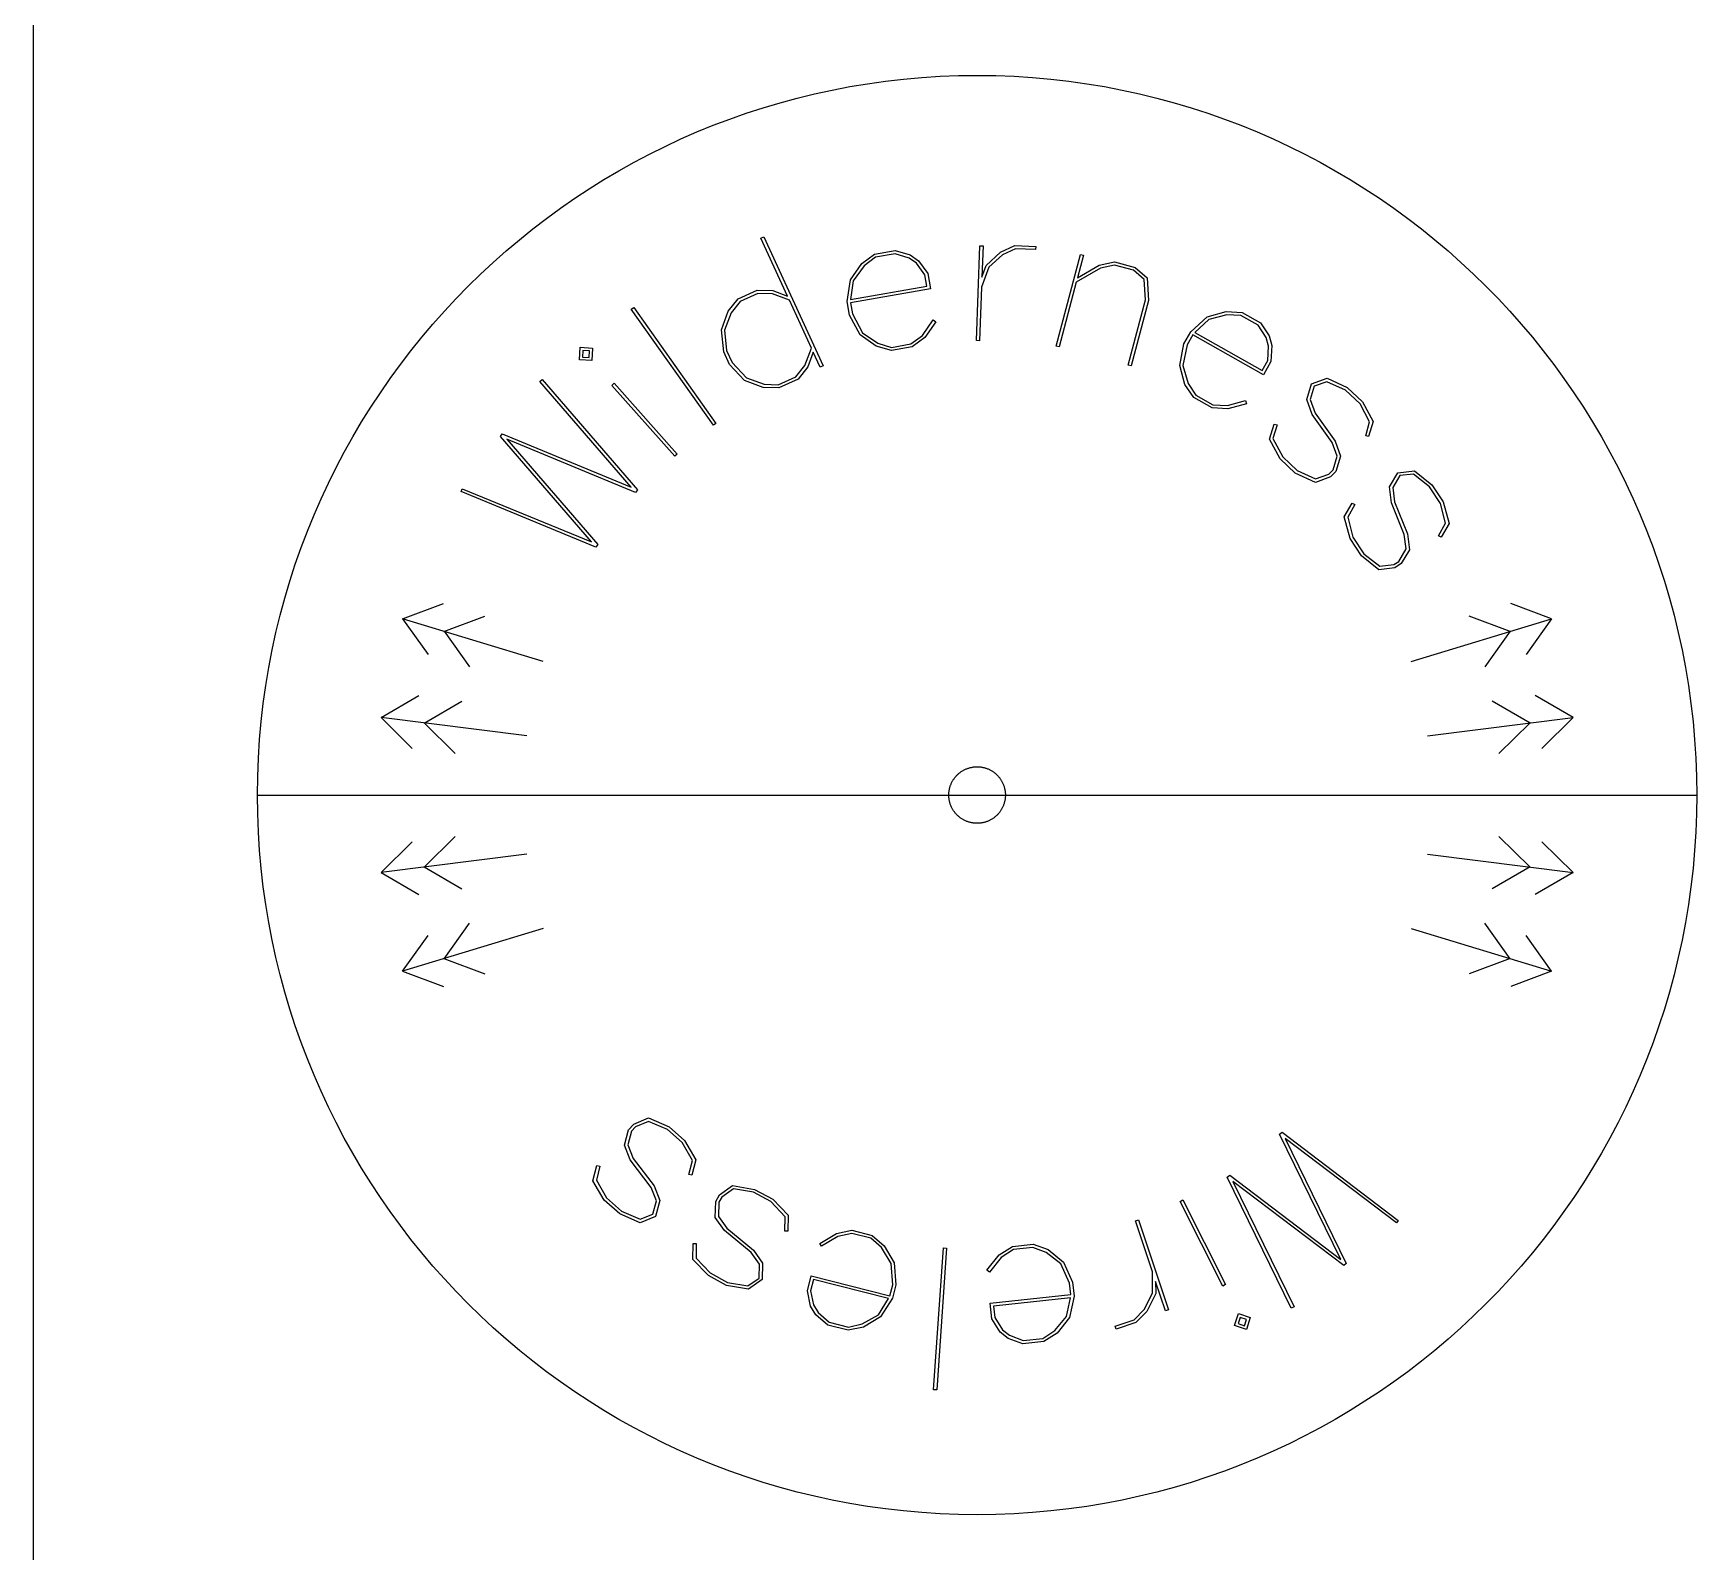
# Model space of a CAD drawing. Extents: x -395 to 418, y -217 to 240.
# Drawn here: x -395.2 to -298.1, y 53.5 to 142.1 of the extents above; entities that cross this region are included whole.
import ezdxf

# ---------------------------------------------------------------- set-up
doc = ezdxf.new("R2010")
doc.units = 0
doc.layers.add('DEFAULT', color=7, linetype='CONTINUOUS')

# ---------------------------------------------------------------- blocks, each defined once
blk = doc.blocks.new('BLOCK_13')
at = {"layer": 'DEFAULT', "color": 7}
blk.add_line((-395.211, 239.965), (-395.211, -217.035), dxfattribs=at)

msp = doc.modelspace()

# ---------------------------------------------------------------- linework, layer by layer
at = {"layer": 'DEFAULT', "color": 5}
for p, q in [((-348.591, 138.795), (-347.561, 138.992)), ((-347.561, 138.992), (-346.523, 139.164)), ((-346.523, 139.164), (-345.476, 139.311)), ((-345.476, 139.311), (-344.421, 139.431)), ((-344.421, 139.431), (-343.358, 139.526)), ((-343.358, 139.526), (-342.288, 139.593)), ((-342.288, 139.593), (-341.21, 139.634)), ((-341.21, 139.634), (-340.126, 139.648)), ((-340.126, 139.648), (-339.042, 139.634)), ((-339.042, 139.634), (-337.965, 139.593)), ((-337.965, 139.593), (-336.895, 139.526)), ((-336.895, 139.526), (-335.832, 139.431)), ((-335.832, 139.431), (-334.777, 139.311)), ((-334.777, 139.311), (-333.73, 139.164)), ((-333.73, 139.164), (-332.692, 138.992)), ((-332.692, 138.992), (-331.662, 138.795)), ((-352.616, 137.76), (-351.624, 138.055)), ((-351.624, 138.055), (-350.623, 138.326)), ((-350.623, 138.326), (-349.612, 138.573)), ((-349.612, 138.573), (-348.591, 138.795)), ((-331.662, 138.795), (-330.641, 138.573)), ((-330.641, 138.573), (-329.63, 138.326)), ((-329.63, 138.326), (-328.628, 138.055)), ((-328.628, 138.055), (-327.637, 137.76)), ((-355.527, 136.735), (-354.567, 137.1)), ((-354.567, 137.1), (-353.597, 137.441)), ((-353.597, 137.441), (-352.616, 137.76)), ((-327.637, 137.76), (-326.656, 137.441)), ((-326.656, 137.441), (-325.685, 137.1)), ((-325.685, 137.1), (-324.726, 136.735)), ((-358.335, 135.506), (-357.411, 135.938)), ((-357.411, 135.938), (-356.475, 136.348)), ((-356.475, 136.348), (-355.527, 136.735)), ((-324.726, 136.735), (-323.778, 136.348)), ((-323.778, 136.348), (-322.842, 135.938)), ((-322.842, 135.938), (-321.918, 135.506)), ((-360.146, 134.579), (-359.247, 135.053)), ((-359.247, 135.053), (-358.335, 135.506)), ((-321.918, 135.506), (-321.006, 135.053)), ((-321.006, 135.053), (-320.107, 134.579)), ((-361.905, 133.568), (-361.032, 134.084)), ((-361.032, 134.084), (-360.146, 134.579)), ((-320.107, 134.579), (-319.221, 134.084)), ((-319.221, 134.084), (-318.348, 133.568)), ((-363.609, 132.475), (-362.764, 133.031)), ((-362.764, 133.031), (-361.905, 133.568)), ((-318.348, 133.568), (-317.489, 133.031)), ((-317.489, 133.031), (-316.644, 132.475)), ((-364.44, 131.899), (-363.609, 132.475)), ((-316.644, 132.475), (-315.813, 131.899)), ((-366.057, 130.69), (-365.256, 131.304)), ((-365.256, 131.304), (-364.44, 131.899)), ((-315.813, 131.899), (-314.997, 131.304)), ((-314.997, 131.304), (-314.196, 130.69)), ((-366.842, 130.057), (-366.057, 130.69)), ((-314.196, 130.69), (-313.41, 130.057)), ((-368.366, 128.737), (-367.612, 129.406)), ((-367.612, 129.406), (-366.842, 130.057)), ((-313.41, 130.057), (-312.64, 129.406)), ((-312.64, 129.406), (-311.886, 128.737)), ((-369.104, 128.051), (-368.366, 128.737)), ((-311.886, 128.737), (-311.149, 128.051)), ((-370.529, 126.626), (-369.825, 127.347)), ((-369.825, 127.347), (-369.104, 128.051)), ((-311.149, 128.051), (-310.428, 127.347)), ((-310.428, 127.347), (-309.724, 126.626)), ((-371.216, 125.888), (-370.529, 126.626)), ((-309.724, 126.626), (-309.037, 125.888)), ((-371.885, 125.134), (-371.216, 125.888)), ((-309.037, 125.888), (-308.368, 125.134)), ((-373.168, 123.578), (-372.536, 124.364)), ((-372.536, 124.364), (-371.885, 125.134)), ((-308.368, 125.134), (-307.717, 124.364)), ((-307.717, 124.364), (-307.084, 123.578)), ((-373.782, 122.777), (-373.168, 123.578)), ((-307.084, 123.578), (-306.47, 122.777)), ((-374.378, 121.961), (-373.782, 122.777)), ((-306.47, 122.777), (-305.875, 121.961)), ((-374.953, 121.131), (-374.378, 121.961)), ((-305.875, 121.961), (-305.299, 121.131)), ((-375.51, 120.286), (-374.953, 121.131)), ((-305.299, 121.131), (-304.743, 120.286)), ((-376.562, 118.554), (-376.046, 119.427)), ((-376.046, 119.427), (-375.51, 120.286)), ((-304.743, 120.286), (-304.207, 119.427)), ((-304.207, 119.427), (-303.691, 118.554)), ((-377.057, 117.668), (-376.562, 118.554)), ((-303.691, 118.554), (-303.196, 117.668)), ((-377.532, 116.769), (-377.057, 117.668)), ((-303.196, 117.668), (-302.721, 116.769)), ((-377.985, 115.857), (-377.532, 116.769)), ((-302.721, 116.769), (-302.268, 115.857)), ((-378.416, 114.933), (-377.985, 115.857)), ((-302.268, 115.857), (-301.836, 114.933)), ((-378.826, 113.996), (-378.416, 114.933)), ((-301.836, 114.933), (-301.427, 113.996)), ((-379.213, 113.048), (-378.826, 113.996)), ((-301.427, 113.996), (-301.04, 113.048)), ((-379.578, 112.089), (-379.213, 113.048)), ((-301.04, 113.048), (-300.675, 112.089)), ((-379.92, 111.119), (-379.578, 112.089)), ((-300.675, 112.089), (-300.333, 111.119)), ((-380.238, 110.138), (-379.92, 111.119)), ((-300.333, 111.119), (-300.015, 110.138)), ((-380.533, 109.146), (-380.238, 110.138)), ((-300.015, 110.138), (-299.72, 109.146)), ((-380.804, 108.145), (-380.533, 109.146)), ((-299.72, 109.146), (-299.449, 108.145)), ((-381.051, 107.133), (-380.804, 108.145)), ((-299.449, 108.145), (-299.202, 107.133)), ((-381.273, 106.113), (-381.051, 107.133)), ((-299.202, 107.133), (-298.98, 106.113)), ((-381.47, 105.083), (-381.273, 106.113)), ((-298.98, 106.113), (-298.782, 105.083)), ((-381.642, 104.044), (-381.47, 105.083)), ((-298.782, 105.083), (-298.61, 104.044)), ((-381.789, 102.997), (-381.642, 104.044)), ((-298.61, 104.044), (-298.464, 102.997)), ((-381.909, 101.942), (-381.789, 102.997)), ((-298.464, 102.997), (-298.343, 101.942)), ((-382.004, 100.88), (-381.909, 101.942)), ((-298.343, 101.942), (-298.249, 100.88)), ((-382.072, 99.809), (-382.004, 100.88)), ((-298.249, 100.88), (-298.181, 99.809)), ((-382.113, 98.732), (-382.072, 99.809)), ((-341.049, 99.016), (-341.016, 99.038)), ((-341.016, 99.038), (-340.982, 99.059)), ((-340.982, 99.059), (-340.948, 99.08)), ((-340.948, 99.08), (-340.913, 99.099)), ((-340.913, 99.099), (-340.878, 99.118)), ((-340.878, 99.118), (-340.842, 99.135)), ((-340.842, 99.135), (-340.805, 99.152)), ((-340.805, 99.152), (-340.769, 99.168)), ((-340.769, 99.168), (-340.731, 99.184)), ((-340.731, 99.184), (-340.694, 99.198)), ((-340.694, 99.198), (-340.656, 99.211)), ((-340.656, 99.211), (-340.617, 99.224)), ((-340.617, 99.224), (-340.578, 99.236)), ((-340.578, 99.236), (-340.539, 99.246)), ((-340.539, 99.246), (-340.499, 99.256)), ((-340.499, 99.256), (-340.459, 99.265)), ((-340.459, 99.265), (-340.418, 99.272)), ((-340.418, 99.272), (-340.378, 99.279)), ((-340.378, 99.279), (-340.336, 99.285)), ((-340.336, 99.285), (-340.295, 99.29)), ((-340.295, 99.29), (-340.253, 99.293)), ((-340.253, 99.293), (-340.211, 99.296)), ((-340.211, 99.296), (-340.169, 99.298)), ((-340.169, 99.298), (-340.126, 99.298)), ((-340.126, 99.298), (-340.084, 99.298)), ((-340.084, 99.298), (-340.041, 99.296)), ((-340.041, 99.296), (-339.999, 99.293)), ((-339.999, 99.293), (-339.958, 99.29)), ((-339.958, 99.29), (-339.916, 99.285)), ((-339.916, 99.285), (-339.875, 99.279)), ((-339.875, 99.279), (-339.834, 99.272)), ((-339.834, 99.272), (-339.794, 99.265)), ((-339.794, 99.265), (-339.754, 99.256)), ((-339.754, 99.256), (-339.714, 99.246)), ((-339.714, 99.246), (-339.675, 99.236)), ((-339.675, 99.236), (-339.636, 99.224)), ((-339.636, 99.224), (-339.597, 99.211)), ((-339.597, 99.211), (-339.559, 99.198)), ((-339.559, 99.198), (-339.521, 99.184)), ((-339.521, 99.184), (-339.484, 99.168)), ((-339.484, 99.168), (-339.447, 99.152)), ((-339.447, 99.152), (-339.411, 99.135)), ((-339.411, 99.135), (-339.375, 99.118)), ((-339.375, 99.118), (-339.34, 99.099)), ((-339.34, 99.099), (-339.305, 99.08)), ((-339.305, 99.08), (-339.271, 99.059)), ((-339.271, 99.059), (-339.237, 99.038)), ((-339.237, 99.038), (-339.204, 99.016)), ((-298.181, 99.809), (-298.14, 98.732)), ((-382.126, 97.648), (-382.113, 98.732)), ((-341.734, 98.021), (-341.724, 98.061)), ((-341.724, 98.061), (-341.714, 98.1)), ((-341.714, 98.1), (-341.702, 98.139)), ((-341.702, 98.139), (-341.69, 98.177)), ((-341.69, 98.177), (-341.676, 98.215)), ((-341.676, 98.215), (-341.662, 98.253)), ((-341.662, 98.253), (-341.647, 98.29)), ((-341.647, 98.29), (-341.631, 98.327)), ((-341.631, 98.327), (-341.614, 98.363)), ((-341.614, 98.363), (-341.596, 98.399)), ((-341.596, 98.399), (-341.577, 98.435)), ((-341.577, 98.435), (-341.558, 98.469)), ((-341.558, 98.469), (-341.537, 98.504)), ((-341.537, 98.504), (-341.516, 98.537)), ((-341.516, 98.537), (-341.495, 98.571)), ((-341.495, 98.571), (-341.472, 98.603)), ((-341.472, 98.603), (-341.449, 98.635)), ((-341.449, 98.635), (-341.424, 98.667)), ((-341.424, 98.667), (-341.4, 98.698)), ((-341.4, 98.698), (-341.374, 98.728)), ((-341.374, 98.728), (-341.348, 98.758)), ((-341.348, 98.758), (-341.321, 98.787)), ((-341.321, 98.787), (-341.293, 98.815)), ((-341.293, 98.815), (-341.265, 98.843)), ((-341.265, 98.843), (-341.236, 98.87)), ((-341.236, 98.87), (-341.206, 98.896)), ((-341.206, 98.896), (-341.176, 98.921)), ((-341.176, 98.921), (-341.145, 98.946)), ((-341.145, 98.946), (-341.114, 98.97)), ((-341.114, 98.97), (-341.082, 98.994)), ((-341.082, 98.994), (-341.049, 99.016)), ((-339.204, 99.016), (-339.171, 98.994)), ((-339.171, 98.994), (-339.139, 98.97)), ((-339.139, 98.97), (-339.108, 98.946)), ((-339.108, 98.946), (-339.077, 98.921)), ((-339.077, 98.921), (-339.047, 98.896)), ((-339.047, 98.896), (-339.017, 98.87)), ((-339.017, 98.87), (-338.988, 98.843)), ((-338.988, 98.843), (-338.96, 98.815)), ((-338.96, 98.815), (-338.932, 98.787)), ((-338.932, 98.787), (-338.905, 98.758)), ((-338.905, 98.758), (-338.879, 98.728)), ((-338.879, 98.728), (-338.853, 98.698)), ((-338.853, 98.698), (-338.828, 98.667)), ((-338.828, 98.667), (-338.804, 98.635)), ((-338.804, 98.635), (-338.781, 98.603)), ((-338.781, 98.603), (-338.758, 98.571)), ((-338.758, 98.571), (-338.736, 98.537)), ((-338.736, 98.537), (-338.715, 98.504)), ((-338.715, 98.504), (-338.695, 98.469)), ((-338.695, 98.469), (-338.675, 98.435)), ((-338.675, 98.435), (-338.657, 98.399)), ((-338.657, 98.399), (-338.639, 98.363)), ((-338.639, 98.363), (-338.622, 98.327)), ((-338.622, 98.327), (-338.606, 98.29)), ((-338.606, 98.29), (-338.591, 98.253)), ((-338.591, 98.253), (-338.576, 98.215)), ((-338.576, 98.215), (-338.563, 98.177)), ((-338.563, 98.177), (-338.551, 98.139)), ((-338.551, 98.139), (-338.539, 98.1)), ((-338.539, 98.1), (-338.528, 98.061)), ((-338.528, 98.061), (-338.519, 98.021)), ((-298.14, 98.732), (-298.126, 97.648)), ((-382.126, 97.648), (-298.126, 97.648)), ((-382.113, 96.564), (-382.126, 97.648)), ((-341.776, 97.691), (-341.774, 97.733)), ((-341.776, 97.648), (-341.776, 97.691)), ((-341.776, 97.606), (-341.776, 97.648)), ((-341.774, 97.563), (-341.776, 97.606)), ((-341.774, 97.733), (-341.772, 97.775)), ((-341.772, 97.521), (-341.774, 97.563)), ((-341.772, 97.775), (-341.768, 97.817)), ((-341.768, 97.479), (-341.772, 97.521)), ((-341.768, 97.817), (-341.763, 97.858)), ((-341.763, 97.438), (-341.768, 97.479)), ((-341.763, 97.858), (-341.757, 97.899)), ((-341.757, 97.397), (-341.763, 97.438)), ((-341.757, 97.899), (-341.751, 97.94)), ((-341.751, 97.356), (-341.757, 97.397)), ((-341.751, 97.94), (-341.743, 97.981)), ((-341.743, 97.316), (-341.751, 97.356)), ((-341.743, 97.981), (-341.734, 98.021)), ((-341.734, 97.276), (-341.743, 97.316)), ((-341.724, 97.236), (-341.734, 97.276)), ((-341.714, 97.196), (-341.724, 97.236)), ((-341.702, 97.157), (-341.714, 97.196)), ((-341.69, 97.119), (-341.702, 97.157)), ((-341.676, 97.081), (-341.69, 97.119)), ((-338.563, 97.119), (-338.576, 97.081)), ((-338.551, 97.157), (-338.563, 97.119)), ((-338.539, 97.196), (-338.551, 97.157)), ((-338.528, 97.236), (-338.539, 97.196)), ((-338.519, 97.276), (-338.528, 97.236)), ((-338.519, 98.021), (-338.51, 97.981)), ((-338.51, 97.316), (-338.519, 97.276)), ((-338.51, 97.981), (-338.502, 97.94)), ((-338.502, 97.356), (-338.51, 97.316)), ((-338.502, 97.94), (-338.495, 97.899)), ((-338.495, 97.397), (-338.502, 97.356)), ((-338.495, 97.899), (-338.49, 97.858)), ((-338.49, 97.438), (-338.495, 97.397)), ((-338.49, 97.858), (-338.485, 97.817)), ((-338.485, 97.479), (-338.49, 97.438)), ((-338.485, 97.817), (-338.481, 97.775)), ((-338.481, 97.521), (-338.485, 97.479)), ((-338.481, 97.775), (-338.478, 97.733)), ((-338.478, 97.563), (-338.481, 97.521)), ((-338.478, 97.733), (-338.477, 97.691)), ((-338.477, 97.606), (-338.478, 97.563)), ((-338.477, 97.691), (-338.476, 97.648)), ((-338.476, 97.648), (-338.477, 97.606)), ((-298.126, 97.648), (-298.14, 96.564)), ((-382.072, 95.487), (-382.113, 96.564)), ((-341.662, 97.043), (-341.676, 97.081)), ((-341.647, 97.006), (-341.662, 97.043)), ((-341.631, 96.969), (-341.647, 97.006)), ((-341.614, 96.933), (-341.631, 96.969)), ((-341.596, 96.897), (-341.614, 96.933)), ((-341.577, 96.862), (-341.596, 96.897)), ((-341.558, 96.827), (-341.577, 96.862)), ((-341.537, 96.793), (-341.558, 96.827)), ((-341.516, 96.759), (-341.537, 96.793)), ((-341.495, 96.726), (-341.516, 96.759)), ((-341.472, 96.693), (-341.495, 96.726)), ((-341.449, 96.661), (-341.472, 96.693)), ((-341.424, 96.629), (-341.449, 96.661)), ((-341.4, 96.599), (-341.424, 96.629)), ((-341.374, 96.568), (-341.4, 96.599)), ((-341.348, 96.539), (-341.374, 96.568)), ((-341.321, 96.51), (-341.348, 96.539)), ((-341.293, 96.481), (-341.321, 96.51)), ((-341.265, 96.454), (-341.293, 96.481)), ((-341.236, 96.427), (-341.265, 96.454)), ((-341.206, 96.4), (-341.236, 96.427)), ((-341.176, 96.375), (-341.206, 96.4)), ((-341.145, 96.35), (-341.176, 96.375)), ((-341.114, 96.326), (-341.145, 96.35)), ((-341.082, 96.303), (-341.114, 96.326)), ((-341.049, 96.28), (-341.082, 96.303)), ((-341.016, 96.258), (-341.049, 96.28)), ((-340.982, 96.237), (-341.016, 96.258)), ((-340.948, 96.217), (-340.982, 96.237)), ((-340.913, 96.197), (-340.948, 96.217)), ((-340.878, 96.179), (-340.913, 96.197)), ((-340.842, 96.161), (-340.878, 96.179)), ((-340.805, 96.144), (-340.842, 96.161)), ((-340.769, 96.128), (-340.805, 96.144)), ((-340.731, 96.113), (-340.769, 96.128)), ((-339.484, 96.128), (-339.521, 96.113)), ((-339.447, 96.144), (-339.484, 96.128)), ((-339.411, 96.161), (-339.447, 96.144)), ((-339.375, 96.179), (-339.411, 96.161)), ((-339.34, 96.197), (-339.375, 96.179)), ((-339.305, 96.217), (-339.34, 96.197)), ((-339.271, 96.237), (-339.305, 96.217)), ((-339.237, 96.258), (-339.271, 96.237)), ((-339.204, 96.28), (-339.237, 96.258)), ((-339.171, 96.303), (-339.204, 96.28)), ((-339.139, 96.326), (-339.171, 96.303)), ((-339.108, 96.35), (-339.139, 96.326)), ((-339.077, 96.375), (-339.108, 96.35)), ((-339.047, 96.4), (-339.077, 96.375)), ((-339.017, 96.427), (-339.047, 96.4)), ((-338.988, 96.454), (-339.017, 96.427)), ((-338.96, 96.481), (-338.988, 96.454)), ((-338.932, 96.51), (-338.96, 96.481)), ((-338.905, 96.539), (-338.932, 96.51)), ((-338.879, 96.568), (-338.905, 96.539)), ((-338.853, 96.599), (-338.879, 96.568)), ((-338.828, 96.629), (-338.853, 96.599)), ((-338.804, 96.661), (-338.828, 96.629)), ((-338.781, 96.693), (-338.804, 96.661)), ((-338.758, 96.726), (-338.781, 96.693)), ((-338.736, 96.759), (-338.758, 96.726)), ((-338.715, 96.793), (-338.736, 96.759)), ((-338.695, 96.827), (-338.715, 96.793)), ((-338.675, 96.862), (-338.695, 96.827)), ((-338.657, 96.897), (-338.675, 96.862)), ((-338.639, 96.933), (-338.657, 96.897)), ((-338.622, 96.969), (-338.639, 96.933)), ((-338.606, 97.006), (-338.622, 96.969)), ((-338.591, 97.043), (-338.606, 97.006)), ((-338.576, 97.081), (-338.591, 97.043)), ((-298.14, 96.564), (-298.181, 95.487)), ((-382.004, 94.417), (-382.072, 95.487)), ((-340.694, 96.098), (-340.731, 96.113)), ((-340.656, 96.085), (-340.694, 96.098)), ((-340.617, 96.072), (-340.656, 96.085)), ((-340.578, 96.061), (-340.617, 96.072)), ((-340.539, 96.05), (-340.578, 96.061)), ((-340.499, 96.04), (-340.539, 96.05)), ((-340.459, 96.032), (-340.499, 96.04)), ((-340.418, 96.024), (-340.459, 96.032)), ((-340.378, 96.017), (-340.418, 96.024)), ((-340.336, 96.011), (-340.378, 96.017)), ((-340.295, 96.007), (-340.336, 96.011)), ((-340.253, 96.003), (-340.295, 96.007)), ((-340.211, 96), (-340.253, 96.003)), ((-340.169, 95.999), (-340.211, 96)), ((-340.126, 95.998), (-340.169, 95.999)), ((-340.084, 95.999), (-340.126, 95.998)), ((-340.041, 96), (-340.084, 95.999)), ((-339.999, 96.003), (-340.041, 96)), ((-339.958, 96.007), (-339.999, 96.003)), ((-339.916, 96.011), (-339.958, 96.007)), ((-339.875, 96.017), (-339.916, 96.011)), ((-339.834, 96.024), (-339.875, 96.017)), ((-339.794, 96.032), (-339.834, 96.024)), ((-339.754, 96.04), (-339.794, 96.032)), ((-339.714, 96.05), (-339.754, 96.04)), ((-339.675, 96.061), (-339.714, 96.05)), ((-339.636, 96.072), (-339.675, 96.061)), ((-339.597, 96.085), (-339.636, 96.072)), ((-339.559, 96.098), (-339.597, 96.085)), ((-339.521, 96.113), (-339.559, 96.098)), ((-298.181, 95.487), (-298.249, 94.417)), ((-381.909, 93.354), (-382.004, 94.417)), ((-298.249, 94.417), (-298.343, 93.354)), ((-381.789, 92.299), (-381.909, 93.354)), ((-298.343, 93.354), (-298.464, 92.299)), ((-381.642, 91.252), (-381.789, 92.299)), ((-298.464, 92.299), (-298.61, 91.252)), ((-381.47, 90.213), (-381.642, 91.252)), ((-298.61, 91.252), (-298.782, 90.213)), ((-381.273, 89.184), (-381.47, 90.213)), ((-298.782, 90.213), (-298.98, 89.184)), ((-381.051, 88.163), (-381.273, 89.184)), ((-298.98, 89.184), (-299.202, 88.163)), ((-380.804, 87.152), (-381.051, 88.163)), ((-299.202, 88.163), (-299.449, 87.152)), ((-380.533, 86.15), (-380.804, 87.152)), ((-299.449, 87.152), (-299.72, 86.15)), ((-380.238, 85.159), (-380.533, 86.15)), ((-299.72, 86.15), (-300.015, 85.159)), ((-379.92, 84.178), (-380.238, 85.159)), ((-300.015, 85.159), (-300.333, 84.178)), ((-379.578, 83.207), (-379.92, 84.178)), ((-300.333, 84.178), (-300.675, 83.207)), ((-379.213, 82.248), (-379.578, 83.207)), ((-300.675, 83.207), (-301.04, 82.248)), ((-378.826, 81.3), (-379.213, 82.248)), ((-301.04, 82.248), (-301.427, 81.3)), ((-378.416, 80.364), (-378.826, 81.3)), ((-301.427, 81.3), (-301.836, 80.364)), ((-377.985, 79.439), (-378.416, 80.364)), ((-301.836, 80.364), (-302.268, 79.439)), ((-377.532, 78.528), (-377.985, 79.439)), ((-302.268, 79.439), (-302.721, 78.528)), ((-377.057, 77.628), (-377.532, 78.528)), ((-302.721, 78.528), (-303.196, 77.628)), ((-376.562, 76.742), (-377.057, 77.628)), ((-376.046, 75.87), (-376.562, 76.742)), ((-303.691, 76.742), (-304.207, 75.87)), ((-303.196, 77.628), (-303.691, 76.742)), ((-375.51, 75.011), (-376.046, 75.87)), ((-304.207, 75.87), (-304.743, 75.011)), ((-374.953, 74.166), (-375.51, 75.011)), ((-304.743, 75.011), (-305.299, 74.166)), ((-374.378, 73.335), (-374.953, 74.166)), ((-305.299, 74.166), (-305.875, 73.335)), ((-373.782, 72.519), (-374.378, 73.335)), ((-305.875, 73.335), (-306.47, 72.519)), ((-373.168, 71.718), (-373.782, 72.519)), ((-306.47, 72.519), (-307.084, 71.718)), ((-372.536, 70.932), (-373.168, 71.718)), ((-371.885, 70.162), (-372.536, 70.932)), ((-307.717, 70.932), (-308.368, 70.162)), ((-307.084, 71.718), (-307.717, 70.932)), ((-371.216, 69.408), (-371.885, 70.162)), ((-308.368, 70.162), (-309.037, 69.408)), ((-370.529, 68.671), (-371.216, 69.408)), ((-309.037, 69.408), (-309.724, 68.671)), ((-369.825, 67.95), (-370.529, 68.671)), ((-309.724, 68.671), (-310.428, 67.95)), ((-369.104, 67.246), (-369.825, 67.95)), ((-368.366, 66.559), (-369.104, 67.246)), ((-311.149, 67.246), (-311.886, 66.559)), ((-310.428, 67.95), (-311.149, 67.246)), ((-367.612, 65.89), (-368.366, 66.559)), ((-311.886, 66.559), (-312.64, 65.89)), ((-366.842, 65.239), (-367.612, 65.89)), ((-366.057, 64.606), (-366.842, 65.239)), ((-313.41, 65.239), (-314.196, 64.606)), ((-312.64, 65.89), (-313.41, 65.239)), ((-365.256, 63.992), (-366.057, 64.606)), ((-314.196, 64.606), (-314.997, 63.992)), ((-364.44, 63.397), (-365.256, 63.992)), ((-363.609, 62.821), (-364.44, 63.397)), ((-315.813, 63.397), (-316.644, 62.821)), ((-314.997, 63.992), (-315.813, 63.397)), ((-362.764, 62.265), (-363.609, 62.821)), ((-361.905, 61.729), (-362.764, 62.265)), ((-317.489, 62.265), (-318.348, 61.729)), ((-316.644, 62.821), (-317.489, 62.265)), ((-361.032, 61.213), (-361.905, 61.729)), ((-360.146, 60.717), (-361.032, 61.213)), ((-319.221, 61.213), (-320.107, 60.717)), ((-318.348, 61.729), (-319.221, 61.213)), ((-359.247, 60.243), (-360.146, 60.717)), ((-358.335, 59.79), (-359.247, 60.243)), ((-321.006, 60.243), (-321.918, 59.79)), ((-320.107, 60.717), (-321.006, 60.243)), ((-357.411, 59.358), (-358.335, 59.79)), ((-356.475, 58.949), (-357.411, 59.358)), ((-322.842, 59.358), (-323.778, 58.949)), ((-321.918, 59.79), (-322.842, 59.358)), ((-355.527, 58.561), (-356.475, 58.949)), ((-354.567, 58.197), (-355.527, 58.561)), ((-324.726, 58.561), (-325.685, 58.197)), ((-323.778, 58.949), (-324.726, 58.561)), ((-353.597, 57.855), (-354.567, 58.197)), ((-352.616, 57.536), (-353.597, 57.855)), ((-351.624, 57.241), (-352.616, 57.536)), ((-327.637, 57.536), (-328.628, 57.241)), ((-326.656, 57.855), (-327.637, 57.536)), ((-325.685, 58.197), (-326.656, 57.855)), ((-350.623, 56.97), (-351.624, 57.241)), ((-349.612, 56.724), (-350.623, 56.97)), ((-348.591, 56.501), (-349.612, 56.724)), ((-347.561, 56.304), (-348.591, 56.501)), ((-331.662, 56.501), (-332.692, 56.304)), ((-330.641, 56.724), (-331.662, 56.501)), ((-329.63, 56.97), (-330.641, 56.724)), ((-328.628, 57.241), (-329.63, 56.97)), ((-346.523, 56.132), (-347.561, 56.304)), ((-345.476, 55.986), (-346.523, 56.132)), ((-344.421, 55.865), (-345.476, 55.986)), ((-343.358, 55.771), (-344.421, 55.865)), ((-342.288, 55.703), (-343.358, 55.771)), ((-341.21, 55.662), (-342.288, 55.703)), ((-340.126, 55.648), (-341.21, 55.662)), ((-339.042, 55.662), (-340.126, 55.648)), ((-337.965, 55.703), (-339.042, 55.662)), ((-336.895, 55.771), (-337.965, 55.703)), ((-335.832, 55.865), (-336.895, 55.771)), ((-334.777, 55.986), (-335.832, 55.865)), ((-333.73, 56.132), (-334.777, 55.986)), ((-332.692, 56.304), (-333.73, 56.132))]:
    msp.add_line(p, q, dxfattribs=at)
at = {"layer": 'DEFAULT', "color": 1}
for p, q in [((-352.742, 130.157), (-352.576, 130.233)), ((-351.183, 126.761), (-352.742, 130.157)), ((-352.576, 130.233), (-349.114, 122.689)), ((-346.862, 128.674), (-346.117, 129.213)), ((-346.117, 129.213), (-344.907, 129.425)), ((-344.917, 129.239), (-346.057, 129.039)), ((-344.099, 128.985), (-344.917, 129.239)), ((-344.907, 129.425), (-344.028, 129.171)), ((-344.028, 129.171), (-343.543, 128.83)), ((-340.168, 124.17), (-339.958, 129.701)), ((-339.958, 129.701), (-339.777, 129.694)), ((-339.777, 129.694), (-339.846, 127.876)), ((-339.6, 128.545), (-338.753, 129.34)), ((-338.644, 129.178), (-339.439, 128.453)), ((-338.753, 129.34), (-337.917, 129.711)), ((-337.882, 129.528), (-338.644, 129.178)), ((-337.917, 129.711), (-336.705, 129.666)), ((-336.712, 129.484), (-337.882, 129.528)), ((-336.705, 129.666), (-336.712, 129.484)), ((-335.517, 123.849), (-334.098, 129.198)), ((-333.922, 129.152), (-334.273, 127.83)), ((-334.098, 129.198), (-333.922, 129.152)), ((-347.518, 127.719), (-346.862, 128.674)), ((-346.718, 128.54), (-347.35, 127.661)), ((-346.057, 129.039), (-346.718, 128.54)), ((-343.671, 128.684), (-344.099, 128.985)), ((-343.17, 128.009), (-343.671, 128.684)), ((-343.543, 128.83), (-342.999, 128.086)), ((-339.439, 128.453), (-339.868, 127.288)), ((-339.846, 127.876), (-339.6, 128.545)), ((-332.926, 128.398), (-334.337, 127.588)), ((-334.273, 127.83), (-332.996, 128.581)), ((-332.996, 128.581), (-332.099, 128.759)), ((-332.105, 128.573), (-332.926, 128.398)), ((-330.993, 128.278), (-332.105, 128.573)), ((-332.099, 128.759), (-330.905, 128.443)), ((-330.378, 127.73), (-330.993, 128.278)), ((-330.905, 128.443), (-330.196, 127.827)), ((-347.709, 126.449), (-347.518, 127.719)), ((-342.842, 127.196), (-347.512, 126.377)), ((-347.35, 127.661), (-347.511, 126.562)), ((-347.511, 126.562), (-343.053, 127.344)), ((-343.053, 127.344), (-343.17, 128.009)), ((-342.999, 128.086), (-342.842, 127.196)), ((-339.868, 127.288), (-339.986, 124.163)), ((-334.337, 127.588), (-335.341, 123.803)), ((-330.3, 126.554), (-330.378, 127.73)), ((-330.196, 127.827), (-330.121, 126.518)), ((-354.658, 125.888), (-354.074, 126.598)), ((-353.957, 126.452), (-354.484, 125.789)), ((-354.074, 126.598), (-352.957, 127.111)), ((-352.919, 126.928), (-353.957, 126.452)), ((-352.957, 127.111), (-352.043, 127.088)), ((-352.064, 126.89), (-352.919, 126.928)), ((-351.078, 126.532), (-352.064, 126.89)), ((-352.043, 127.088), (-351.183, 126.761)), ((-349.791, 123.728), (-351.078, 126.532)), ((-347.568, 125.645), (-347.709, 126.449)), ((-347.512, 126.377), (-347.397, 125.723)), ((-331.313, 122.734), (-330.3, 126.554)), ((-330.121, 126.518), (-331.137, 122.688)), ((-360.315, 125.999), (-360.167, 126.104)), ((-355.513, 119.228), (-360.315, 125.999)), ((-360.167, 126.104), (-355.365, 119.333)), ((-355.049, 124.798), (-354.658, 125.888)), ((-354.484, 125.789), (-354.874, 124.786)), ((-346.956, 124.516), (-347.568, 125.645)), ((-347.397, 125.723), (-346.81, 124.629)), ((-343.318, 124.477), (-342.687, 125.382)), ((-342.527, 125.27), (-343.182, 124.344)), ((-342.687, 125.382), (-342.527, 125.27)), ((-327.65, 124.691), (-326.694, 125.55)), ((-326.601, 125.398), (-327.425, 124.652)), ((-326.694, 125.55), (-325.581, 125.869)), ((-325.555, 125.674), (-326.601, 125.398)), ((-325.581, 125.869), (-324.664, 125.811)), ((-324.728, 125.639), (-325.555, 125.674)), ((-323.721, 125.068), (-324.728, 125.639)), ((-324.664, 125.811), (-323.594, 125.205)), ((-354.912, 123.521), (-355.049, 124.798)), ((-354.874, 124.786), (-354.743, 123.589)), ((-346.016, 123.847), (-346.956, 124.516)), ((-346.81, 124.629), (-345.917, 124.013)), ((-343.996, 123.972), (-343.318, 124.477)), ((-343.182, 124.344), (-343.92, 123.8)), ((-328.052, 123.981), (-327.65, 124.691)), ((-327.543, 124.51), (-327.871, 123.932)), ((-323.42, 122.172), (-327.543, 124.51)), ((-327.425, 124.652), (-323.488, 122.42)), ((-323.251, 124.351), (-323.721, 125.068)), ((-323.594, 125.205), (-323.078, 124.45)), ((-323.112, 123.848), (-323.251, 124.351)), ((-323.078, 124.45), (-322.921, 123.879)), ((-363.34, 123.047), (-363.297, 123.779)), ((-363.297, 123.779), (-362.565, 123.735)), ((-363.131, 123.592), (-363.154, 123.212)), ((-362.751, 123.569), (-363.131, 123.592)), ((-362.773, 123.189), (-362.751, 123.569)), ((-362.565, 123.735), (-362.609, 123.003)), ((-354.572, 122.78), (-354.912, 123.521)), ((-354.743, 123.589), (-354.426, 122.898)), ((-350.175, 122.714), (-349.791, 123.728)), ((-349.686, 123.499), (-349.999, 122.634)), ((-349.279, 122.613), (-349.686, 123.499)), ((-345.131, 123.588), (-346.016, 123.847)), ((-345.917, 124.013), (-345.121, 123.775)), ((-343.92, 123.8), (-345.131, 123.588)), ((-345.121, 123.775), (-343.996, 123.972)), ((-339.986, 124.163), (-340.168, 124.17)), ((-335.341, 123.803), (-335.517, 123.849)), ((-328.298, 122.72), (-328.052, 123.981)), ((-327.871, 123.932), (-328.114, 122.715)), ((-323.155, 123.007), (-323.112, 123.848)), ((-322.921, 123.879), (-322.974, 122.958)), ((-362.609, 123.003), (-363.34, 123.047)), ((-363.154, 123.212), (-362.773, 123.189)), ((-353.693, 121.843), (-354.572, 122.78)), ((-354.426, 122.898), (-353.581, 121.989)), ((-350.701, 122.063), (-350.175, 122.714)), ((-349.999, 122.634), (-350.575, 121.921)), ((-349.114, 122.689), (-349.279, 122.613)), ((-331.137, 122.688), (-331.313, 122.734)), ((-327.999, 121.606), (-328.298, 122.72)), ((-328.114, 122.715), (-327.816, 121.672)), ((-323.488, 122.42), (-323.155, 123.007)), ((-322.974, 122.958), (-323.42, 122.172)), ((-365.646, 121.791), (-365.508, 121.909)), ((-360.324, 115.618), (-365.646, 121.791)), ((-365.508, 121.909), (-359.95, 115.463)), ((-361.449, 121.556), (-361.313, 121.677)), ((-357.776, 117.417), (-361.449, 121.556)), ((-361.313, 121.677), (-357.64, 117.538)), ((-352.614, 121.434), (-353.693, 121.843)), ((-353.581, 121.989), (-352.56, 121.62)), ((-351.692, 121.408), (-352.614, 121.434)), ((-352.56, 121.62), (-351.73, 121.591)), ((-351.73, 121.591), (-350.701, 122.063)), ((-350.575, 121.921), (-351.692, 121.408)), ((-327.48, 120.844), (-327.999, 121.606)), ((-327.816, 121.672), (-327.354, 120.981)), ((-320.886, 120.724), (-320.608, 121.645)), ((-320.454, 121.507), (-320.694, 120.729)), ((-320.608, 121.645), (-319.698, 121.983)), ((-319.71, 121.772), (-320.454, 121.507)), ((-318.623, 121.272), (-319.71, 121.772)), ((-319.698, 121.983), (-318.52, 121.425)), ((-318.52, 121.425), (-317.641, 120.597)), ((-326.411, 120.237), (-327.48, 120.844)), ((-327.354, 120.981), (-326.361, 120.418)), ((-326.361, 120.418), (-325.516, 120.376)), ((-325.516, 120.376), (-324.453, 120.673)), ((-324.401, 120.485), (-325.496, 120.187)), ((-324.453, 120.673), (-324.401, 120.485)), ((-320.575, 119.856), (-320.886, 120.724)), ((-320.694, 120.729), (-320.402, 119.944)), ((-317.774, 120.472), (-318.623, 121.272)), ((-317.221, 119.42), (-317.774, 120.472)), ((-317.641, 120.597), (-317.011, 119.45)), ((-325.496, 120.187), (-326.411, 120.237)), ((-319.407, 118.216), (-320.575, 119.856)), ((-320.402, 119.944), (-319.232, 118.303)), ((-317.448, 118.611), (-317.221, 119.42)), ((-317.011, 119.45), (-317.278, 118.564)), ((-367.946, 118.57), (-367.836, 118.722)), ((-362.635, 112.417), (-367.946, 118.57)), ((-367.836, 118.722), (-360.324, 115.618)), ((-355.365, 119.333), (-355.513, 119.228)), ((-323.06, 118.418), (-322.793, 119.296)), ((-322.621, 119.257), (-322.859, 118.453)), ((-322.859, 118.453), (-322.292, 117.383)), ((-322.793, 119.296), (-322.621, 119.257)), ((-317.278, 118.564), (-317.448, 118.611)), ((-360.06, 115.312), (-367.573, 118.417)), ((-367.573, 118.417), (-362.261, 112.263)), ((-357.64, 117.538), (-357.776, 117.417)), ((-322.438, 117.27), (-323.06, 118.418)), ((-319.115, 117.426), (-319.407, 118.216)), ((-319.232, 118.303), (-318.917, 117.43)), ((-321.559, 116.442), (-322.438, 117.27)), ((-322.292, 117.383), (-321.449, 116.589)), ((-321.449, 116.589), (-320.37, 116.094)), ((-319.592, 116.375), (-319.354, 116.628)), ((-319.191, 116.536), (-319.494, 116.215)), ((-319.354, 116.628), (-319.115, 117.426)), ((-318.917, 117.43), (-319.191, 116.536)), ((-315.567, 116.458), (-314.603, 116.576)), ((-314.603, 116.576), (-313.586, 115.761)), ((-320.373, 115.885), (-321.559, 116.442)), ((-319.494, 116.215), (-320.373, 115.885)), ((-320.37, 116.094), (-319.592, 116.375)), ((-316.05, 115.626), (-315.567, 116.458)), ((-315.949, 114.71), (-316.05, 115.626)), ((-315.449, 116.288), (-315.862, 115.587)), ((-315.862, 115.587), (-315.76, 114.755)), ((-314.663, 116.374), (-315.449, 116.288)), ((-313.722, 115.636), (-314.663, 116.374)), ((-313.081, 114.66), (-313.722, 115.636)), ((-313.586, 115.761), (-312.923, 114.751)), ((-370.238, 115.357), (-370.173, 115.521)), ((-362.37, 112.111), (-370.238, 115.357)), ((-370.173, 115.521), (-362.635, 112.417)), ((-359.95, 115.463), (-360.06, 115.312)), ((-318.699, 113.887), (-318.237, 114.679)), ((-318.078, 114.601), (-318.496, 113.874)), ((-318.237, 114.679), (-318.078, 114.601)), ((-315.192, 112.844), (-315.949, 114.71)), ((-315.76, 114.755), (-315.002, 112.888)), ((-312.787, 113.51), (-313.081, 114.66)), ((-312.923, 114.751), (-312.576, 113.489)), ((-318.36, 112.626), (-318.699, 113.887)), ((-318.496, 113.874), (-318.191, 112.702)), ((-317.697, 111.617), (-318.36, 112.626)), ((-318.191, 112.702), (-317.556, 111.734)), ((-315.092, 112.008), (-315.192, 112.844)), ((-315.002, 112.888), (-314.898, 111.966)), ((-313.195, 112.774), (-312.787, 113.51)), ((-313.04, 112.69), (-313.195, 112.774)), ((-312.576, 113.489), (-313.04, 112.69)), ((-362.261, 112.263), (-362.37, 112.111)), ((-317.556, 111.734), (-316.621, 111.003)), ((-315.508, 111.287), (-315.092, 112.008)), ((-314.898, 111.966), (-315.371, 111.159)), ((-316.672, 110.8), (-317.697, 111.617)), ((-315.74, 110.917), (-316.672, 110.8)), ((-316.621, 111.003), (-315.799, 111.096)), ((-315.799, 111.096), (-315.508, 111.287)), ((-315.371, 111.159), (-315.74, 110.917)), ((-373.66, 107.929), (-371.27, 108.828)), ((-306.593, 107.929), (-308.983, 108.828)), ((-373.66, 107.929), (-372.17, 105.855)), ((-365.457, 105.445), (-373.66, 107.929)), ((-371.245, 107.188), (-368.855, 108.088)), ((-314.796, 105.445), (-306.593, 107.929)), ((-309.008, 107.188), (-311.398, 108.088)), ((-306.593, 107.929), (-308.083, 105.855)), ((-371.239, 107.205), (-369.75, 105.131)), ((-309.013, 107.205), (-310.503, 105.131)), ((-374.907, 102.17), (-372.702, 103.456)), ((-372.403, 101.844), (-370.197, 103.131)), ((-307.85, 101.844), (-310.056, 103.131)), ((-305.345, 102.17), (-307.551, 103.456)), ((-366.405, 101.094), (-374.907, 102.17)), ((-374.907, 102.17), (-373.092, 100.374)), ((-313.848, 101.094), (-305.345, 102.17)), ((-305.345, 102.17), (-307.161, 100.374)), ((-372.4, 101.861), (-370.585, 100.066)), ((-307.852, 101.861), (-309.668, 100.066)), ((-372.4, 93.435), (-370.585, 95.23)), ((-307.852, 93.435), (-309.668, 95.23)), ((-374.907, 93.127), (-373.092, 94.922)), ((-366.405, 94.202), (-374.907, 93.127)), ((-313.848, 94.202), (-305.345, 93.127)), ((-305.345, 93.127), (-307.161, 94.922)), ((-372.403, 93.452), (-370.197, 92.166)), ((-307.85, 93.452), (-310.056, 92.166)), ((-374.907, 93.127), (-372.702, 91.84)), ((-305.345, 93.127), (-307.551, 91.84)), ((-365.457, 89.851), (-373.66, 87.368)), ((-373.66, 87.368), (-372.17, 89.442)), ((-371.239, 88.091), (-369.75, 90.165)), ((-314.796, 89.851), (-306.593, 87.368)), ((-309.013, 88.091), (-310.503, 90.165)), ((-306.593, 87.368), (-308.083, 89.442)), ((-371.245, 88.108), (-368.855, 87.209)), ((-309.008, 88.108), (-311.398, 87.209)), ((-373.66, 87.368), (-371.27, 86.468)), ((-306.593, 87.368), (-308.983, 86.468)), ((-360.169, 78.447), (-359.3, 78.805)), ((-359.3, 78.805), (-358.097, 78.283)), ((-360.708, 77.215), (-360.462, 78.117)), ((-360.296, 78.03), (-360.51, 77.225)), ((-360.462, 78.117), (-360.169, 78.447)), ((-360.066, 78.29), (-360.296, 78.03)), ((-359.297, 78.595), (-360.066, 78.29)), ((-358.203, 78.134), (-359.297, 78.595)), ((-357.337, 77.366), (-358.203, 78.134)), ((-358.097, 78.283), (-357.194, 77.482)), ((-322.474, 77.853), (-322.33, 77.972)), ((-318.906, 70.548), (-322.474, 77.853)), ((-322.33, 77.972), (-315.55, 72.827)), ((-360.366, 76.352), (-360.708, 77.215)), ((-360.51, 77.225), (-360.194, 76.445)), ((-356.736, 76.314), (-357.337, 77.366)), ((-357.194, 77.482), (-356.537, 76.355)), ((-315.655, 72.685), (-322.152, 77.608)), ((-322.152, 77.608), (-318.585, 70.305)), ((-362.551, 75.138), (-362.312, 76.031)), ((-362.14, 75.99), (-362.342, 75.174)), ((-362.312, 76.031), (-362.14, 75.99)), ((-359.147, 74.748), (-360.366, 76.352)), ((-360.194, 76.445), (-358.976, 74.841)), ((-356.95, 75.503), (-356.736, 76.314)), ((-356.537, 76.355), (-356.776, 75.469)), ((-361.886, 74.01), (-362.551, 75.138)), ((-362.342, 75.174), (-361.757, 74.14)), ((-358.976, 74.841), (-358.64, 73.983)), ((-356.776, 75.469), (-356.95, 75.503)), ((-355.166, 74.315), (-354.403, 74.864)), ((-354.403, 74.864), (-353.112, 74.636)), ((-325.524, 75.348), (-325.38, 75.466)), ((-321.794, 67.698), (-325.524, 75.348)), ((-325.38, 75.466), (-318.906, 70.548)), ((-318.73, 70.186), (-325.202, 75.103)), ((-325.202, 75.103), (-321.63, 67.777)), ((-360.983, 73.209), (-361.886, 74.01)), ((-361.757, 74.14), (-360.884, 73.366)), ((-358.831, 73.972), (-359.147, 74.748)), ((-359.047, 73.187), (-358.831, 73.972)), ((-358.64, 73.983), (-358.888, 73.054)), ((-355.404, 72.992), (-355.374, 73.926)), ((-355.374, 73.926), (-355.166, 74.315)), ((-355.192, 73.88), (-355.214, 73.048)), ((-355.028, 74.186), (-355.192, 73.88)), ((-354.351, 74.661), (-355.028, 74.186)), ((-353.18, 74.466), (-354.351, 74.661)), ((-352.159, 73.92), (-353.18, 74.466)), ((-353.112, 74.636), (-352.048, 74.066)), ((-351.332, 73.035), (-352.159, 73.92)), ((-352.048, 74.066), (-351.147, 73.121)), ((-328.284, 73.935), (-328.122, 74.017)), ((-325.791, 68.994), (-328.284, 73.935)), ((-328.122, 74.017), (-325.629, 69.076)), ((-359.788, 72.688), (-360.983, 73.209)), ((-360.884, 73.366), (-359.783, 72.899)), ((-358.888, 73.054), (-359.788, 72.688)), ((-359.783, 72.899), (-359.047, 73.187)), ((-354.872, 72.232), (-355.404, 72.992)), ((-355.214, 73.048), (-354.726, 72.361)), ((-351.352, 72.197), (-351.332, 73.035)), ((-351.147, 73.121), (-351.175, 72.205)), ((-330.883, 72.789), (-330.711, 72.847)), ((-330.711, 72.847), (-328.959, 67.597)), ((-315.55, 72.827), (-315.655, 72.685)), ((-353.314, 70.953), (-354.872, 72.232)), ((-354.726, 72.361), (-353.169, 71.084)), ((-351.175, 72.205), (-351.352, 72.197)), ((-349.309, 71.478), (-348.332, 72.055)), ((-348.263, 71.878), (-349.21, 71.311)), ((-348.332, 72.055), (-347.436, 72.248)), ((-347.437, 72.061), (-348.263, 71.878)), ((-346.331, 71.78), (-347.437, 72.061)), ((-347.436, 72.248), (-346.245, 71.945)), ((-346.245, 71.945), (-345.544, 71.347)), ((-329.894, 69.823), (-330.883, 72.789)), ((-356.716, 70.544), (-356.69, 71.468)), ((-356.69, 71.468), (-356.514, 71.468)), ((-356.514, 71.468), (-356.521, 70.627)), ((-352.827, 70.272), (-353.314, 70.953)), ((-353.169, 71.084), (-352.643, 70.327)), ((-349.21, 71.311), (-349.309, 71.478)), ((-345.702, 71.236), (-346.331, 71.78)), ((-345.14, 70.308), (-345.702, 71.236)), ((-345.544, 71.347), (-344.961, 70.351)), ((-342.662, 62.938), (-342.085, 71.22)), ((-341.903, 71.207), (-342.481, 62.926)), ((-342.085, 71.22), (-341.903, 71.207)), ((-338.841, 70.809), (-338.068, 71.303)), ((-338.003, 71.127), (-338.714, 70.668)), ((-338.068, 71.303), (-336.845, 71.435)), ((-336.868, 71.25), (-338.003, 71.127)), ((-336.09, 70.959), (-336.868, 71.25)), ((-336.845, 71.435), (-335.98, 71.118)), ((-335.239, 70.285), (-336.09, 70.959)), ((-335.98, 71.118), (-335.086, 70.388)), ((-355.808, 69.601), (-356.716, 70.544)), ((-356.521, 70.627), (-355.712, 69.757)), ((-352.855, 69.458), (-352.827, 70.272)), ((-352.643, 70.327), (-352.67, 69.366)), ((-345.053, 69.07), (-345.14, 70.308)), ((-344.961, 70.351), (-344.865, 69.07)), ((-339.555, 69.928), (-338.841, 70.809)), ((-339.403, 69.806), (-339.555, 69.928)), ((-338.714, 70.668), (-339.403, 69.806)), ((-334.726, 69.155), (-335.239, 70.285)), ((-335.086, 70.388), (-334.55, 69.221)), ((-318.585, 70.305), (-318.73, 70.186)), ((-354.743, 69.032), (-355.808, 69.601)), ((-355.712, 69.757), (-354.684, 69.206)), ((-353.46, 68.801), (-354.743, 69.032)), ((-354.684, 69.206), (-353.504, 69.008)), ((-353.504, 69.008), (-352.855, 69.458)), ((-352.67, 69.366), (-353.46, 68.801)), ((-350.033, 68.716), (-349.811, 69.592)), ((-349.68, 69.371), (-349.846, 68.717)), ((-349.811, 69.592), (-345.216, 68.426)), ((-345.293, 68.258), (-349.68, 69.371)), ((-345.216, 68.426), (-345.053, 69.07)), ((-344.865, 69.07), (-345.066, 68.28)), ((-334.654, 68.495), (-334.726, 69.155)), ((-334.55, 69.221), (-334.462, 68.41)), ((-329.884, 68.581), (-329.894, 69.823)), ((-329.132, 67.54), (-329.707, 69.265)), ((-329.707, 69.265), (-329.702, 68.552)), ((-325.629, 69.076), (-325.791, 68.994)), ((-349.842, 67.814), (-350.033, 68.716)), ((-349.846, 68.717), (-349.665, 67.895)), ((-345.89, 67.321), (-345.293, 68.258)), ((-345.066, 68.28), (-345.761, 67.199)), ((-339.367, 67.986), (-334.654, 68.495)), ((-339.27, 67.087), (-339.367, 67.986)), ((-334.668, 68.31), (-339.167, 67.824)), ((-334.901, 67.224), (-334.668, 68.31)), ((-334.462, 68.41), (-334.737, 67.155)), ((-330.373, 67.624), (-329.884, 68.581)), ((-329.702, 68.552), (-330.214, 67.51)), ((-349.539, 67.305), (-349.842, 67.814)), ((-349.665, 67.895), (-349.398, 67.446)), ((-348.842, 66.713), (-349.539, 67.305)), ((-349.398, 67.446), (-348.756, 66.879)), ((-346.827, 66.778), (-345.89, 67.321)), ((-345.761, 67.199), (-346.75, 66.597)), ((-338.776, 66.309), (-339.27, 67.087)), ((-339.167, 67.824), (-339.095, 67.153)), ((-339.095, 67.153), (-338.638, 66.446)), ((-335.589, 66.389), (-334.901, 67.224)), ((-334.737, 67.155), (-335.454, 66.246)), ((-332.074, 66.657), (-330.964, 67.027)), ((-330.964, 67.027), (-330.373, 67.624)), ((-330.214, 67.51), (-330.866, 66.868)), ((-328.959, 67.597), (-329.132, 67.54)), ((-325.108, 66.684), (-324.878, 67.381)), ((-324.766, 67.159), (-324.885, 66.797)), ((-324.878, 67.381), (-324.182, 67.151)), ((-324.404, 67.04), (-324.766, 67.159)), ((-324.524, 66.678), (-324.404, 67.04)), ((-324.182, 67.151), (-324.411, 66.455)), ((-321.63, 67.777), (-321.794, 67.698)), ((-347.65, 66.411), (-348.842, 66.713)), ((-348.756, 66.879), (-347.634, 66.594)), ((-346.75, 66.597), (-347.65, 66.411)), ((-347.634, 66.594), (-346.827, 66.778)), ((-338.314, 65.937), (-338.776, 66.309)), ((-338.638, 66.446), (-338.232, 66.118)), ((-338.232, 66.118), (-337.433, 65.811)), ((-336.282, 65.935), (-335.589, 66.389)), ((-335.454, 66.246), (-336.233, 65.757)), ((-332.016, 66.484), (-332.074, 66.657)), ((-330.866, 66.868), (-332.016, 66.484)), ((-324.411, 66.455), (-325.108, 66.684)), ((-324.885, 66.797), (-324.524, 66.678)), ((-337.455, 65.625), (-338.314, 65.937)), ((-336.233, 65.757), (-337.455, 65.625)), ((-337.433, 65.811), (-336.282, 65.935)), ((-342.481, 62.926), (-342.662, 62.938))]:
    msp.add_line(p, q, dxfattribs=at)

# ---------------------------------------------------------------- block references
at = {"layer": 'DEFAULT'}
msp.add_blockref('BLOCK_13', (0, 0), dxfattribs=at)

doc.saveas('drawing.dxf')
